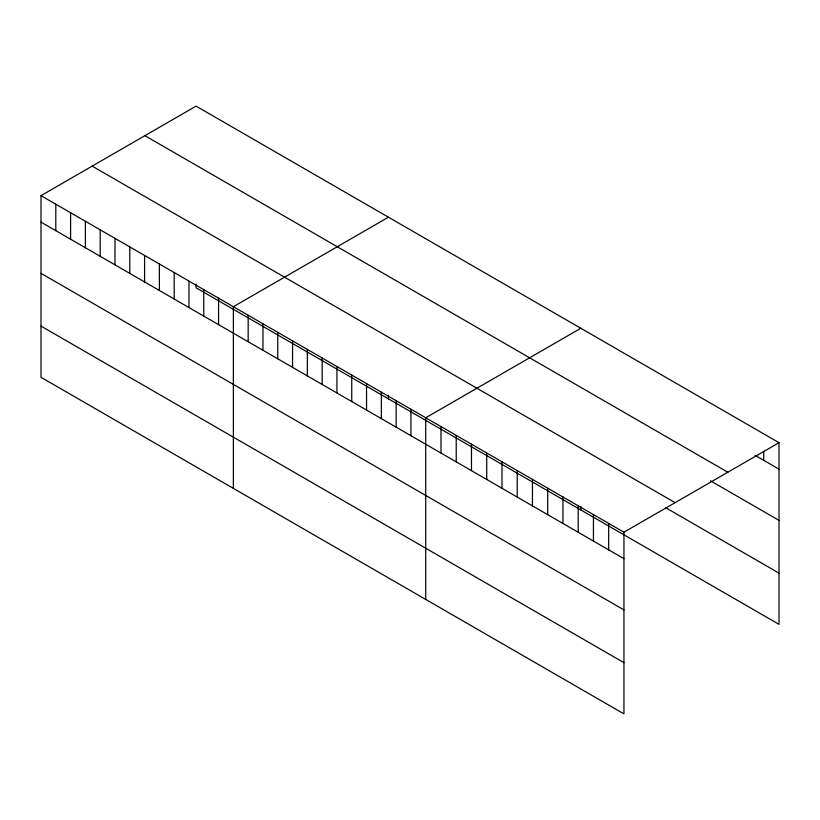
<?xml version="1.0" encoding="UTF-8"?>
<svg xmlns="http://www.w3.org/2000/svg" width="820" height="820" viewBox="0 0 820 820"><rect width="100%" height="100%" fill="white"/><g stroke="black" fill="none" stroke-linecap="round" stroke-linejoin="round"><path stroke-width="1.23" d="M41 195.652L623.938 532.211L623.938 713.871L41 377.313L41 195.652L196.062 106.129L779 442.687L779 624.348L196.062 287.789L196.062 284.13M388.434 217.197L233.372 306.721L233.372 488.382M580.806 328.256L425.734 417.78L425.734 599.441M623.938 532.211L779 442.687M755.046 455.325L779 469.163M144.894 135.669L727.832 472.228M710.397 480.766L779 520.372M92.168 166.111L675.106 502.67M665.748 507.744L779 573.139M41 222.128L623.938 558.686M41 273.337L623.938 609.895M41 326.104L623.938 662.662M763.758 451.533L763.758 460.358M608.686 523.406L608.686 549.882M593.444 514.601L593.444 541.077M580.806 506.258L580.806 509.917M578.202 505.807L578.202 532.282M562.951 497.002L562.951 523.478M547.709 488.197L547.709 514.673M532.457 479.392L532.457 505.868M517.215 470.598L517.215 497.074M501.973 461.793L501.973 488.269M486.721 452.988L486.721 479.464M471.479 444.184L471.479 470.659M456.227 435.389L456.227 461.865M440.986 426.584L440.986 453.06M410.943 409.241L410.943 435.717M396.142 400.693L396.142 427.169M388.434 395.199L388.434 398.848M381.341 392.155L381.341 418.63M366.55 383.606L366.55 410.082M351.749 375.068L351.749 401.544M336.948 366.519L336.948 392.995M322.157 357.981L322.157 384.457M307.356 349.433L307.356 375.909M292.555 340.894L292.555 367.37M277.765 332.346L277.765 358.822M262.964 323.808L262.964 350.284M248.163 315.259L248.163 341.735M218.571 298.172L218.571 324.648M203.77 289.634L203.77 316.11M188.979 281.086L188.979 307.561M174.178 272.547L174.178 299.023M159.377 263.999L159.377 290.475M144.587 255.461L144.587 281.936M129.785 246.912L129.785 273.388M114.984 238.374L114.984 264.85M100.194 229.825L100.194 256.301M85.393 221.287L85.393 247.763M70.592 212.739L70.592 239.214M55.801 204.2L55.801 230.676"/></g></svg>
